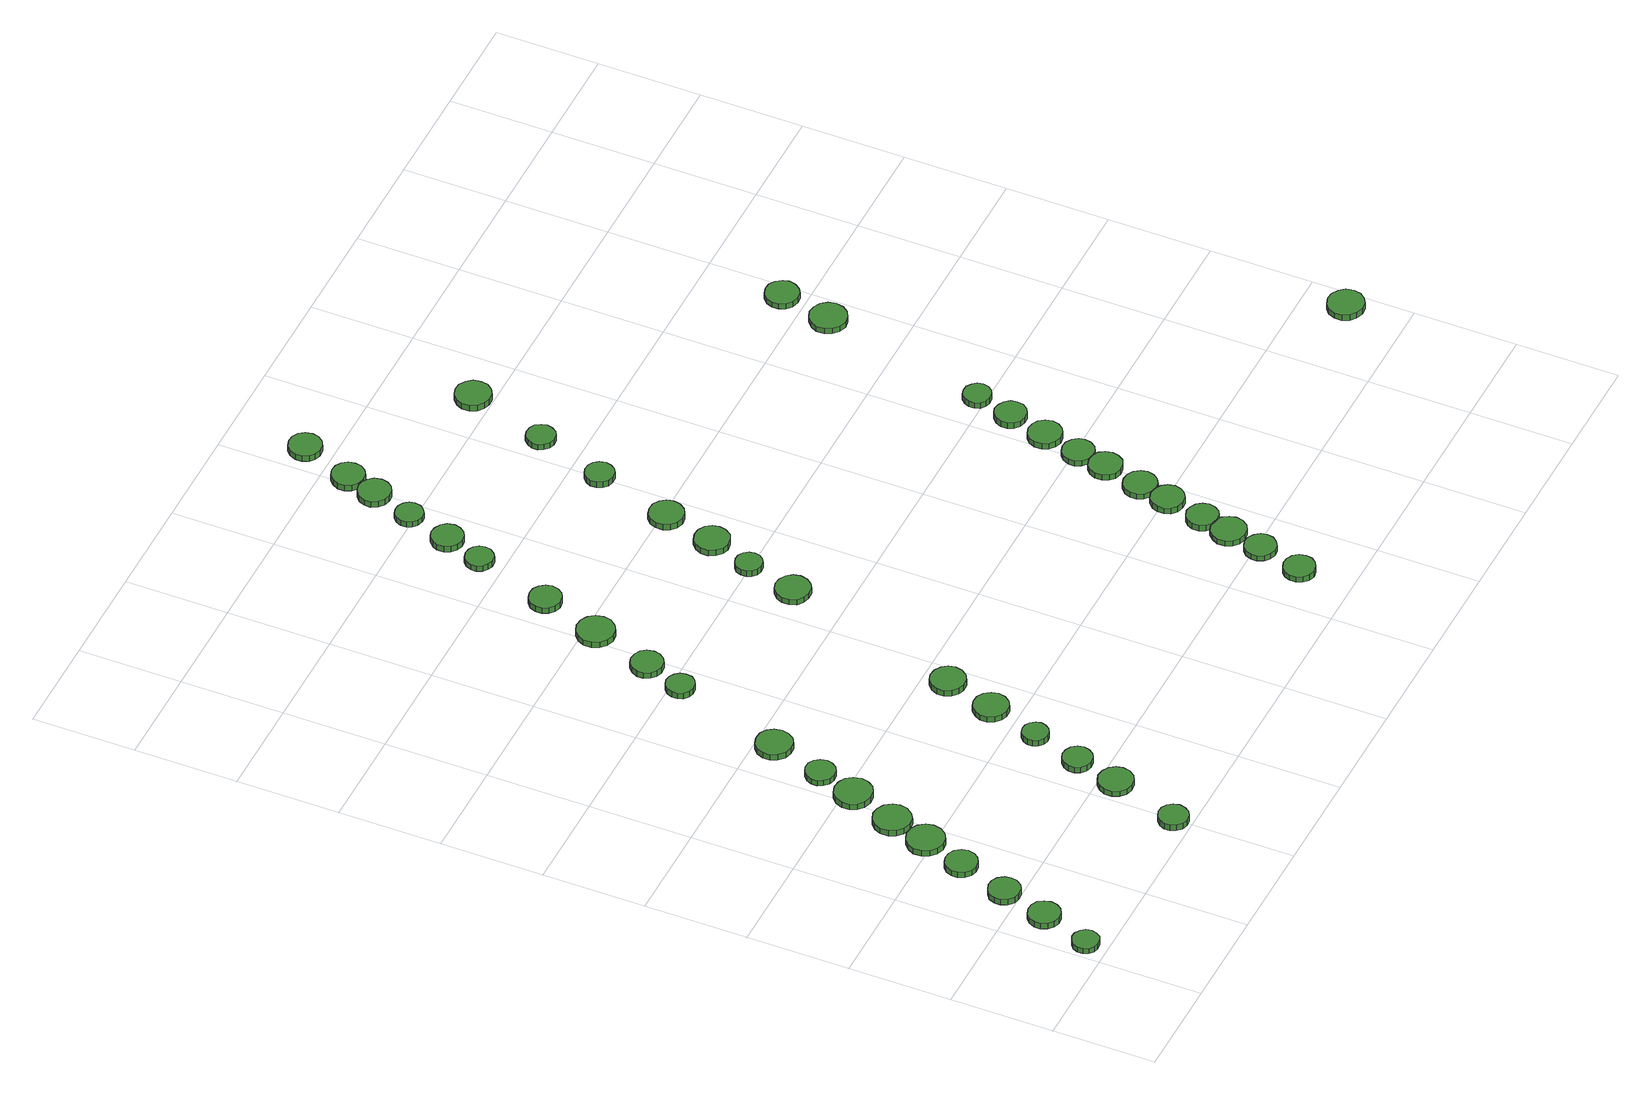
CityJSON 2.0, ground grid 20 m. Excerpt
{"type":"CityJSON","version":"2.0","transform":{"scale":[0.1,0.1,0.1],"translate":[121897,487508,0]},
"CityObjects":{
"tree1":{"type":"SolitaryVegetationObject","attributes":{"function":"something"},"geometry":[{"type":"MultiSurface","lod":"1","boundaries":[[[0,1,2,3,4,5,6,7,8,9,10,11,12,13,14]],[[15,16,17,18,19,20,21,22,23,24,25,26,27,28,29]],[[0,29,28,1]],[[1,28,27,2]],[[2,27,26,3]],[[3,26,25,4]],[[4,25,24,5]],[[5,24,23,6]],[[6,23,22,7]],[[7,22,21,8]],[[8,21,20,9]],[[9,20,19,10]],[[10,19,18,11]],[[11,18,17,12]],[[12,17,16,13]],[[13,16,15,14]],[[14,15,29,0]]]}]},
"tree2":{"type":"SolitaryVegetationObject","attributes":{"function":"something"},"geometry":[{"type":"MultiSurface","lod":"1","boundaries":[[[30,31,32,33,34,35,36,37,38,39,40,41,42,43,44]],[[45,46,47,48,49,50,51,52,53,54,55,56,57,58,59]],[[30,59,58,31]],[[31,58,57,32]],[[32,57,56,33]],[[33,56,55,34]],[[34,55,54,35]],[[35,54,53,36]],[[36,53,52,37]],[[37,52,51,38]],[[38,51,50,39]],[[39,50,49,40]],[[40,49,48,41]],[[41,48,47,42]],[[42,47,46,43]],[[43,46,45,44]],[[44,45,59,30]]]}]},
"tree3":{"type":"SolitaryVegetationObject","attributes":{"function":"something"},"geometry":[{"type":"MultiSurface","lod":"1","boundaries":[[[60,61,62,63,64,65,66,67,68,69,70,71,72,73,74]],[[75,76,77,78,79,80,81,82,83,84,85,86,87,88,89]],[[60,89,88,61]],[[61,88,87,62]],[[62,87,86,63]],[[63,86,85,64]],[[64,85,84,65]],[[65,84,83,66]],[[66,83,82,67]],[[67,82,81,68]],[[68,81,80,69]],[[69,80,79,70]],[[70,79,78,71]],[[71,78,77,72]],[[72,77,76,73]],[[73,76,75,74]],[[74,75,89,60]]]}]},
"tree4":{"type":"SolitaryVegetationObject","attributes":{"function":"something"},"geometry":[{"type":"MultiSurface","lod":"1","boundaries":[[[90,91,92,93,94,95,96,97,98,99,100,101,102,103,104]],[[105,106,107,108,109,110,111,112,113,114,115,116,117,118,119]],[[90,119,118,91]],[[91,118,117,92]],[[92,117,116,93]],[[93,116,115,94]],[[94,115,114,95]],[[95,114,113,96]],[[96,113,112,97]],[[97,112,111,98]],[[98,111,110,99]],[[99,110,109,100]],[[100,109,108,101]],[[101,108,107,102]],[[102,107,106,103]],[[103,106,105,104]],[[104,105,119,90]]]}]},
"tree5":{"type":"SolitaryVegetationObject","attributes":{"function":"something"},"geometry":[{"type":"MultiSurface","lod":"1","boundaries":[[[120,121,122,123,124,125,126,127,128,129,130,131,132,133,134]],[[135,136,137,138,139,140,141,142,143,144,145,146,147,148,149]],[[120,149,148,121]],[[121,148,147,122]],[[122,147,146,123]],[[123,146,145,124]],[[124,145,144,125]],[[125,144,143,126]],[[126,143,142,127]],[[127,142,141,128]],[[128,141,140,129]],[[129,140,139,130]],[[130,139,138,131]],[[131,138,137,132]],[[132,137,136,133]],[[133,136,135,134]],[[134,135,149,120]]]}]},
"tree6":{"type":"SolitaryVegetationObject","attributes":{"function":"something"},"geometry":[{"type":"MultiSurface","lod":"1","boundaries":[[[150,151,152,153,154,155,156,157,158,159,160,161,162,163,164]],[[165,166,167,168,169,170,171,172,173,174,175,176,177,178,179]],[[150,179,178,151]],[[151,178,177,152]],[[152,177,176,153]],[[153,176,175,154]],[[154,175,174,155]],[[155,174,173,156]],[[156,173,172,157]],[[157,172,171,158]],[[158,171,170,159]],[[159,170,169,160]],[[160,169,168,161]],[[161,168,167,162]],[[162,167,166,163]],[[163,166,165,164]],[[164,165,179,150]]]}]},
"tree7":{"type":"SolitaryVegetationObject","attributes":{"function":"something"},"geometry":[{"type":"MultiSurface","lod":"1","boundaries":[[[180,181,182,183,184,185,186,187,188,189,190,191,192,193,194]],[[195,196,197,198,199,200,201,202,203,204,205,206,207,208,209]],[[180,209,208,181]],[[181,208,207,182]],[[182,207,206,183]],[[183,206,205,184]],[[184,205,204,185]],[[185,204,203,186]],[[186,203,202,187]],[[187,202,201,188]],[[188,201,200,189]],[[189,200,199,190]],[[190,199,198,191]],[[191,198,197,192]],[[192,197,196,193]],[[193,196,195,194]],[[194,195,209,180]]]}]},
"tree8":{"type":"SolitaryVegetationObject","attributes":{"function":"something"},"geometry":[{"type":"MultiSurface","lod":"1","boundaries":[[[210,211,212,213,214,215,216,217,218,219,220,221,222,223,224]],[[225,226,227,228,229,230,231,232,233,234,235,236,237,238,239]],[[210,239,238,211]],[[211,238,237,212]],[[212,237,236,213]],[[213,236,235,214]],[[214,235,234,215]],[[215,234,233,216]],[[216,233,232,217]],[[217,232,231,218]],[[218,231,230,219]],[[219,230,229,220]],[[220,229,228,221]],[[221,228,227,222]],[[222,227,226,223]],[[223,226,225,224]],[[224,225,239,210]]]}]},
"tree9":{"type":"SolitaryVegetationObject","attributes":{"function":"something"},"geometry":[{"type":"MultiSurface","lod":"1","boundaries":[[[240,241,242,243,244,245,246,247,248,249,250,251,252,253,254]],[[255,256,257,258,259,260,261,262,263,264,265,266,267,268,269]],[[240,269,268,241]],[[241,268,267,242]],[[242,267,266,243]],[[243,266,265,244]],[[244,265,264,245]],[[245,264,263,246]],[[246,263,262,247]],[[247,262,261,248]],[[248,261,260,249]],[[249,260,259,250]],[[250,259,258,251]],[[251,258,257,252]],[[252,257,256,253]],[[253,256,255,254]],[[254,255,269,240]]]}]},
"tree10":{"type":"SolitaryVegetationObject","attributes":{"function":"something"},"geometry":[{"type":"MultiSurface","lod":"1","boundaries":[[[270,271,272,273,274,275,276,277,278,279,280,281,282,283,284]],[[285,286,287,288,289,290,291,292,293,294,295,296,297,298,299]],[[270,299,298,271]],[[271,298,297,272]],[[272,297,296,273]],[[273,296,295,274]],[[274,295,294,275]],[[275,294,293,276]],[[276,293,292,277]],[[277,292,291,278]],[[278,291,290,279]],[[279,290,289,280]],[[280,289,288,281]],[[281,288,287,282]],[[282,287,286,283]],[[283,286,285,284]],[[284,285,299,270]]]}]},
"tree11":{"type":"SolitaryVegetationObject","attributes":{"function":"something"},"geometry":[{"type":"MultiSurface","lod":"1","boundaries":[[[300,301,302,303,304,305,306,307,308,309,310,311,312,313,314]],[[315,316,317,318,319,320,321,322,323,324,325,326,327,328,329]],[[300,329,328,301]],[[301,328,327,302]],[[302,327,326,303]],[[303,326,325,304]],[[304,325,324,305]],[[305,324,323,306]],[[306,323,322,307]],[[307,322,321,308]],[[308,321,320,309]],[[309,320,319,310]],[[310,319,318,311]],[[311,318,317,312]],[[312,317,316,313]],[[313,316,315,314]],[[314,315,329,300]]]}]},
"tree12":{"type":"SolitaryVegetationObject","attributes":{"function":"something"},"geometry":[{"type":"MultiSurface","lod":"1","boundaries":[[[330,331,332,333,334,335,336,337,338,339,340,341,342,343,344]],[[345,346,347,348,349,350,351,352,353,354,355,356,357,358,359]],[[330,359,358,331]],[[331,358,357,332]],[[332,357,356,333]],[[333,356,355,334]],[[334,355,354,335]],[[335,354,353,336]],[[336,353,352,337]],[[337,352,351,338]],[[338,351,350,339]],[[339,350,349,340]],[[340,349,348,341]],[[341,348,347,342]],[[342,347,346,343]],[[343,346,345,344]],[[344,345,359,330]]]}]},
"tree13":{"type":"SolitaryVegetationObject","attributes":{"function":"something"},"geometry":[{"type":"MultiSurface","lod":"1","boundaries":[[[360,361,362,363,364,365,366,367,368,369,370,371,372,373,374]],[[375,376,377,378,379,380,381,382,383,384,385,386,387,388,389]],[[360,389,388,361]],[[361,388,387,362]],[[362,387,386,363]],[[363,386,385,364]],[[364,385,384,365]],[[365,384,383,366]],[[366,383,382,367]],[[367,382,381,368]],[[368,381,380,369]],[[369,380,379,370]],[[370,379,378,371]],[[371,378,377,372]],[[372,377,376,373]],[[373,376,375,374]],[[374,375,389,360]]]}]},
"tree14":{"type":"SolitaryVegetationObject","attributes":{"function":"something"},"geometry":[{"type":"MultiSurface","lod":"1","boundaries":[[[390,391,392,393,394,395,396,397,398,399,400,401,402,403,404]],[[405,406,407,408,409,410,411,412,413,414,415,416,417,418,419]],[[390,419,418,391]],[[391,418,417,392]],[[392,417,416,393]],[[393,416,415,394]],[[394,415,414,395]],[[395,414,413,396]],[[396,413,412,397]],[[397,412,411,398]],[[398,411,410,399]],[[399,410,409,400]],[[400,409,408,401]],[[401,408,407,402]],[[402,407,406,403]],[[403,406,405,404]],[[404,405,419,390]]]}]},
"tree15":{"type":"SolitaryVegetationObject","attributes":{"function":"something"},"geometry":[{"type":"MultiSurface","lod":"1","boundaries":[[[420,421,422,423,424,425,426,427,428,429,430,431,432,433,434]],[[435,436,437,438,439,440,441,442,443,444,445,446,447,448,449]],[[420,449,448,421]],[[421,448,447,422]],[[422,447,446,423]],[[423,446,445,424]],[[424,445,444,425]],[[425,444,443,426]],[[426,443,442,427]],[[427,442,441,428]],[[428,441,440,429]],[[429,440,439,430]],[[430,439,438,431]],[[431,438,437,432]],[[432,437,436,433]],[[433,436,435,434]],[[434,435,449,420]]]}]},
"tree16":{"type":"SolitaryVegetationObject","attributes":{"function":"something"},"geometry":[{"type":"MultiSurface","lod":"1","boundaries":[[[450,451,452,453,454,455,456,457,458,459,460,461,462,463,464]],[[465,466,467,468,469,470,471,472,473,474,475,476,477,478,479]],[[450,479,478,451]],[[451,478,477,452]],[[452,477,476,453]],[[453,476,475,454]],[[454,475,474,455]],[[455,474,473,456]],[[456,473,472,457]],[[457,472,471,458]],[[458,471,470,459]],[[459,470,469,460]],[[460,469,468,461]],[[461,468,467,462]],[[462,467,466,463]],[[463,466,465,464]],[[464,465,479,450]]]}]},
"tree17":{"type":"SolitaryVegetationObject","attributes":{"function":"something"},"geometry":[{"type":"MultiSurface","lod":"1","boundaries":[[[480,481,482,483,484,485,486,487,488,489,490,491,492,493,494]],[[495,496,497,498,499,500,501,502,503,504,505,506,507,508,509]],[[480,509,508,481]],[[481,508,507,482]],[[482,507,506,483]],[[483,506,505,484]],[[484,505,504,485]],[[485,504,503,486]],[[486,503,502,487]],[[487,502,501,488]],[[488,501,500,489]],[[489,500,499,490]],[[490,499,498,491]],[[491,498,497,492]],[[492,497,496,493]],[[493,496,495,494]],[[494,495,509,480]]]}]},
"tree18":{"type":"SolitaryVegetationObject","attributes":{"function":"something"},"geometry":[{"type":"MultiSurface","lod":"1","boundaries":[[[510,511,512,513,514,515,516,517,518,519,520,521,522,523,524]],[[525,526,527,528,529,530,531,532,533,534,535,536,537,538,539]],[[510,539,538,511]],[[511,538,537,512]],[[512,537,536,513]],[[513,536,535,514]],[[514,535,534,515]],[[515,534,533,516]],[[516,533,532,517]],[[517,532,531,518]],[[518,531,530,519]],[[519,530,529,520]],[[520,529,528,521]],[[521,528,527,522]],[[522,527,526,523]],[[523,526,525,524]],[[524,525,539,510]]]}]},
"tree19":{"type":"SolitaryVegetationObject","attributes":{"function":"something"},"geometry":[{"type":"MultiSurface","lod":"1","boundaries":[[[540,541,542,543,544,545,546,547,548,549,550,551,552,553,554]],[[555,556,557,558,559,560,561,562,563,564,565,566,567,568,569]],[[540,569,568,541]],[[541,568,567,542]],[[542,567,566,543]],[[543,566,565,544]],[[544,565,564,545]],[[545,564,563,546]],[[546,563,562,547]],[[547,562,561,548]],[[548,561,560,549]],[[549,560,559,550]],[[550,559,558,551]],[[551,558,557,552]],[[552,557,556,553]],[[553,556,555,554]],[[554,555,569,540]]]}]},
"tree20":{"type":"SolitaryVegetationObject","attributes":{"function":"something"},"geometry":[{"type":"MultiSurface","lod":"1","boundaries":[[[570,571,572,573,574,575,576,577,578,579,580,581,582,583,584]],[[585,586,587,588,589,590,591,592,593,594,595,596,597,598,599]],[[570,599,598,571]],[[571,598,597,572]],[[572,597,596,573]],[[573,596,595,574]],[[574,595,594,575]],[[575,594,593,576]],[[576,593,592,577]],[[577,592,591,578]],[[578,591,590,579]],[[579,590,589,580]],[[580,589,588,581]],[[581,588,587,582]],[[582,587,586,583]],[[583,586,585,584]],[[584,585,599,570]]]}]},
"tree21":{"type":"SolitaryVegetationObject","attributes":{"function":"something"},"geometry":[{"type":"MultiSurface","lod":"1","boundaries":[[[600,601,602,603,604,605,606,607,608,609,610,611,612,613,614]],[[615,616,617,618,619,620,621,622,623,624,625,626,627,628,629]],[[600,629,628,601]],[[601,628,627,602]],[[602,627,626,603]],[[603,626,625,604]],[[604,625,624,605]],[[605,624,623,606]],[[606,623,622,607]],[[607,622,621,608]],[[608,621,620,609]],[[609,620,619,610]],[[610,619,618,611]],[[611,618,617,612]],[[612,617,616,613]],[[613,616,615,614]],[[614,615,629,600]]]}]},
"tree22":{"type":"SolitaryVegetationObject","attributes":{"function":"something"},"geometry":[{"type":"MultiSurface","lod":"1","boundaries":[[[630,631,632,633,634,635,636,637,638,639,640,641,642,643,644]],[[645,646,647,648,649,650,651,652,653,654,655,656,657,658,659]],[[630,659,658,631]],[[631,658,657,632]],[[632,657,656,633]],[[633,656,655,634]],[[634,655,654,635]],[[635,654,653,636]],[[636,653,652,637]],[[637,652,651,638]],[[638,651,650,639]],[[639,650,649,640]],[[640,649,648,641]],[[641,648,647,642]],[[642,647,646,643]],[[643,646,645,644]],[[644,645,659,630]]]}]},
"tree23":{"type":"SolitaryVegetationObject","attributes":{"function":"something"},"geometry":[{"type":"MultiSurface","lod":"1","boundaries":[[[660,661,662,663,664,665,666,667,668,669,670,671,672,673,674]],[[675,676,677,678,679,680,681,682,683,684,685,686,687,688,689]],[[660,689,688,661]],[[661,688,687,662]],[[662,687,686,663]],[[663,686,685,664]],[[664,685,684,665]],[[665,684,683,666]],[[666,683,682,667]],[[667,682,681,668]],[[668,681,680,669]],[[669,680,679,670]],[[670,679,678,671]],[[671,678,677,672]],[[672,677,676,673]],[[673,676,675,674]],[[674,675,689,660]]]}]},
"tree24":{"type":"SolitaryVegetationObject","attributes":{"function":"something"},"geometry":[{"type":"MultiSurface","lod":"1","boundaries":[[[690,691,692,693,694,695,696,697,698,699,700,701,702,703,704]],[[705,706,707,708,709,710,711,712,713,714,715,716,717,718,719]],[[690,719,718,691]],[[691,718,717,692]],[[692,717,716,693]],[[693,716,715,694]],[[694,715,714,695]],[[695,714,713,696]],[[696,713,712,697]],[[697,712,711,698]],[[698,711,710,699]],[[699,710,709,700]],[[700,709,708,701]],[[701,708,707,702]],[[702,707,706,703]],[[703,706,705,704]],[[704,705,719,690]]]}]},
"tree25":{"type":"SolitaryVegetationObject","attributes":{"function":"something"},"geometry":[{"type":"MultiSurface","lod":"1","boundaries":[[[720,721,722,723,724,725,726,727,728,729,730,731,732,733,734]],[[735,736,737,738,739,740,741,742,743,744,745,746,747,748,749]],[[720,749,748,721]],[[721,748,747,722]],[[722,747,746,723]],[[723,746,745,724]],[[724,745,744,725]],[[725,744,743,726]],[[726,743,742,727]],[[727,742,741,728]],[[728,741,740,729]],[[729,740,739,730]],[[730,739,738,731]],[[731,738,737,732]],[[732,737,736,733]],[[733,736,735,734]],[[734,735,749,720]]]}]},
"tree26":{"type":"SolitaryVegetationObject","attributes":{"function":"something"},"geometry":[{"type":"MultiSurface","lod":"1","boundaries":[[[750,751,752,753,754,755,756,757,758,759,760,761,762,763,764]],[[765,766,767,768,769,770,771,772,773,774,775,776,777,778,779]],[[750,779,778,751]],[[751,778,777,752]],[[752,777,776,753]],[[753,776,775,754]],[[754,775,774,755]],[[755,774,773,756]],[[756,773,772,757]],[[757,772,771,758]],[[758,771,770,759]],[[759,770,769,760]],[[760,769,768,761]],[[761,768,767,762]],[[762,767,766,763]],[[763,766,765,764]],[[764,765,779,750]]]}]},
"tree27":{"type":"SolitaryVegetationObject","attributes":{"function":"something"},"geometry":[{"type":"MultiSurface","lod":"1","boundaries":[[[780,781,782,783,784,785,786,787,788,789,790,791,792,793,794]],[[795,796,797,798,799,800,801,802,803,804,805,806,807,808,809]],[[780,809,808,781]],[[781,808,807,782]],[[782,807,806,783]],[[783,806,805,784]],[[784,805,804,785]],[[785,804,803,786]],[[786,803,802,787]],[[787,802,801,788]],[[788,801,800,789]],[[789,800,799,790]],[[790,799,798,791]],[[791,798,797,792]],[[792,797,796,793]],[[793,796,795,794]],[[794,795,809,780]]]}]},
"tree28":{"type":"SolitaryVegetationObject","attributes":{"function":"something"},"geometry":[{"type":"MultiSurface","lod":"1","boundaries":[[[810,811,812,813,814,815,816,817,818,819,820,821,822,823,824]],[[825,826,827,828,829,830,831,832,833,834,835,836,837,838,839]],[[810,839,838,811]],[[811,838,837,812]],[[812,837,836,813]],[[813,836,835,814]],[[814,835,834,815]],[[815,834,833,816]],[[816,833,832,817]],[[817,832,831,818]],[[818,831,830,819]],[[819,830,829,820]],[[820,829,828,821]],[[821,828,827,822]],[[822,827,826,823]],[[823,826,825,824]],[[824,825,839,810]]]}]},
"tree29":{"type":"SolitaryVegetationObject","attributes":{"function":"something"},"geometry":[{"type":"MultiSurface","lod":"1","boundaries":[[[840,841,842,843,844,845,846,847,848,849,850,851,852,853,854]],[[855,856,857,858,859,860,861,862,863,864,865,866,867,868,869]],[[840,869,868,841]],[[841,868,867,842]],[[842,867,866,843]],[[843,866,865,844]],[[844,865,864,845]],[[845,864,863,846]],[[846,863,862,847]],[[847,862,861,848]],[[848,861,860,849]],[[849,860,859,850]],[[850,859,858,851]],[[851,858,857,852]],[[852,857,856,853]],[[853,856,855,854]],[[854,855,869,840]]]}]},
"tree30":{"type":"SolitaryVegetationObject","attributes":{"function":"something"},"geometry":[{"type":"MultiSurface","lod":"1","boundaries":[[[870,871,872,873,874,875,876,877,878,879,880,881,882,883,884]],[[885,886,887,888,889,890,891,892,893,894,895,896,897,898,899]],[[870,899,898,871]],[[871,898,897,872]],[[872,897,896,873]],[[873,896,895,874]],[[874,895,894,875]],[[875,894,893,876]],[[876,893,892,877]],[[877,892,891,878]],[[878,891,890,879]],[[879,890,889,880]],[[880,889,888,881]],[[881,888,887,882]],[[882,887,886,883]],[[883,886,885,884]],[[884,885,899,870]]]}]},
"tree31":{"type":"SolitaryVegetationObject","attributes":{"function":"something"},"geometry":[{"type":"MultiSurface","lod":"1","boundaries":[[[900,901,902,903,904,905,906,907,908,909,910,911,912,913,914]],[[915,916,917,918,919,920,921,922,923,924,925,926,927,928,929]],[[900,929,928,901]],[[901,928,927,902]],[[902,927,926,903]],[[903,926,925,904]],[[904,925,924,905]],[[905,924,923,906]],[[906,923,922,907]],[[907,922,921,908]],[[908,921,920,909]],[[909,920,919,910]],[[910,919,918,911]],[[911,918,917,912]],[[912,917,916,913]],[[913,916,915,914]],[[914,915,929,900]]]}]},
"tree32":{"type":"SolitaryVegetationObject","attributes":{"function":"something"},"geometry":[{"type":"MultiSurface","lod":"1","boundaries":[[[930,931,932,933,934,935,936,937,938,939,940,941,942,943,944]],[[945,946,947,948,949,950,951,952,953,954,955,956,957,958,959]],[[930,959,958,931]],[[931,958,957,932]],[[932,957,956,933]],[[933,956,955,934]],[[934,955,954,935]],[[935,954,953,936]],[[936,953,952,937]],[[937,952,951,938]],[[938,951,950,939]],[[939,950,949,940]],[[940,949,948,941]],[[941,948,947,942]],[[942,947,946,943]],[[943,946,945,944]],[[944,945,959,930]]]}]},
"tree33":{"type":"SolitaryVegetationObject","attributes":{"function":"something"},"geometry":[{"type":"MultiSurface","lod":"1","boundaries":[[[960,961,962,963,964,965,966,967,968,969,970,971,972,973,974]],[[975,976,977,978,979,980,981,982,983,984,985,986,987,988,989]],[[960,989,988,961]],[[961,988,987,962]],[[962,987,986,963]],[[963,986,985,964]],[[964,985,984,965]],[[965,984,983,966]],[[966,983,982,967]],[[967,982,981,968]],[[968,981,980,969]],[[969,980,979,970]],[[970,979,978,971]],[[971,978,977,972]],[[972,977,976,973]],[[973,976,975,974]],[[974,975,989,960]]]}]},
"tree34":{"type":"SolitaryVegetationObject","attributes":{"function":"something"},"geometry":[{"type":"MultiSurface","lod":"1","boundaries":[[[990,991,992,993,994,995,996,997,998,999,1000,1001,1002,1003,1004]],[[1005,1006,1007,1008,1009,1010,1011,1012,1013,1014,1015,1016,1017,1018,1019]],[[990,1019,1018,991]],[[991,1018,1017,992]],[[992,1017,1016,993]],[[993,1016,1015,994]],[[994,1015,1014,995]],[[995,1014,1013,996]],[[996,1013,1012,997]],[[997,1012,1011,998]],[[998,1011,1010,999]],[[999,1010,1009,1000]],[[1000,1009,1008,1001]],[[1001,1008,1007,1002]],[[1002,1007,1006,1003]],[[1003,1006,1005,1004]],[[1004,1005,1019,990]]]}]},
"tree35":{"type":"SolitaryVegetationObject","attributes":{"function":"something"},"geometry":[{"type":"MultiSurface","lod":"1","boundaries":[[[1020,1021,1022,1023,1024,1025,1026,1027,1028,1029,1030,1031,1032,1033,1034]],[[1035,1036,1037,1038,1039,1040,1041,1042,1043,1044,1045,1046,1047,1048,1049]],[[1020,1049,1048,1021]],[[1021,1048,1047,1022]],[[1022,1047,1046,1023]],[[1023,1046,1045,1024]],[[1024,1045,1044,1025]],[[1025,1044,1043,1026]],[[1026,1043,1042,1027]],[[1027,1042,1041,1028]],[[1028,1041,1040,1029]],[[1029,1040,1039,1030]],[[1030,1039,1038,1031]],[[1031,1038,1037,1032]],[[1032,1037,1036,1033]],[[1033,1036,1035,1034]],[[1034,1035,1049,1020]]]}]},
"tree36":{"type":"SolitaryVegetationObject","attributes":{"function":"something"},"geometry":[{"type":"MultiSurface","lod":"1","boundaries":[[[1050,1051,1052,1053,1054,1055,1056,1057,1058,1059,1060,1061,1062,1063,1064]],[[1065,1066,1067,1068,1069,1070,1071,1072,1073,1074,1075,1076,1077,1078,1079]],[[1050,1079,1078,1051]],[[1051,1078,1077,1052]],[[1052,1077,1076,1053]],[[1053,1076,1075,1054]],[[1054,1075,1074,1055]],[[1055,1074,1073,1056]],[[1056,1073,1072,1057]],[[1057,1072,1071,1058]],[[1058,1071,1070,1059]],[[1059,1070,1069,1060]],[[1060,1069,1068,1061]],[[1061,1068,1067,1062]],[[1062,1067,1066,1063]],[[1063,1066,1065,1064]],[[1064,1065,1079,1050]]]}]},
"tree37":{"type":"SolitaryVegetationObject","attributes":{"function":"something"},"geometry":[{"type":"MultiSurface","lod":"1","boundaries":[[[1080,1081,1082,1083,1084,1085,1086,1087,1088,1089,1090,1091,1092,1093,1094]],[[1095,1096,1097,1098,1099,1100,1101,1102,1103,1104,1105,1106,1107,1108,1109]],[[1080,1109,1108,1081]],[[1081,1108,1107,1082]],[[1082,1107,1106,1083]],[[1083,1106,1105,1084]],[[1084,1105,1104,1085]],[[1085,1104,1103,1086]],[[1086,1103,1102,1087]],[[1087,1102,1101,1088]],[[1088,1101,1100,1089]],[[1089,1100,1099,1090]],[[1090,1099,1098,1091]],[[1091,1098,1097,1092]],[[1092,1097,1096,1093]],[[1093,1096,1095,1094]],[[1094,1095,1109,1080]]]}]},
"tree38":{"type":"SolitaryVegetationObject","attributes":{"function":"something"},"geometry":[{"type":"MultiSurface","lod":"1","boundaries":[[[1110,1111,1112,1113,1114,1115,1116,1117,1118,1119,1120,1121,1122,1123,1124]],[[1125,1126,1127,1128,1129,1130,1131,1132,1133,1134,1135,1136,1137,1138,1139]],[[1110,1139,1138,1111]],[[1111,1138,1137,1112]],[[1112,1137,1136,1113]],[[1113,1136,1135,1114]],[[1114,1135,1134,1115]],[[1115,1134,1133,1116]],[[1116,1133,1132,1117]],[[1117,1132,1131,1118]],[[1118,1131,1130,1119]],[[1119,1130,1129,1120]],[[1120,1129,1128,1121]],[[1121,1128,1127,1122]],[[1122,1127,1126,1123]],[[1123,1126,1125,1124]],[[1124,1125,1139,1110]]]}]},
"tree39":{"type":"SolitaryVegetationObject","attributes":{"function":"something"},"geometry":[{"type":"MultiSurface","lod":"1","boundaries":[[[1140,1141,1142,1143,1144,1145,1146,1147,1148,1149,1150,1151,1152,1153,1154]],[[1155,1156,1157,1158,1159,1160,1161,1162,1163,1164,1165,1166,1167,1168,1169]],[[1140,1169,1168,1141]],[[1141,1168,1167,1142]],[[1142,1167,1166,1143]],[[1143,1166,1165,1144]],[[1144,1165,1164,1145]],[[1145,1164,1163,1146]],[[1146,1163,1162,1147]],[[1147,1162,1161,1148]],[[1148,1161,1160,1149]],[[1149,1160,1159,1150]],[[1150,1159,1158,1151]],[[1151,1158,1157,1152]],[[1152,1157,1156,1153]],[[1153,1156,1155,1154]],[[1154,1155,1169,1140]]]}]},
"tree40":{"type":"SolitaryVegetationObject","attributes":{"function":"something"},"geometry":[{"type":"MultiSurface","lod":"1","boundaries":[[[1170,1171,1172,1173,1174,1175,1176,1177,1178,1179,1180,1181,1182,1183,1184]],[[1185,1186,1187,1188,1189,1190,1191,1192,1193,1194,1195,1196,1197,1198,1199]],[[1170,1199,1198,1171]],[[1171,1198,1197,1172]],[[1172,1197,1196,1173]],[[1173,1196,1195,1174]],[[1174,1195,1194,1175]],[[1175,1194,1193,1176]],[[1176,1193,1192,1177]],[[1177,1192,1191,1178]],[[1178,1191,1190,1179]],[[1179,1190,1189,1180]],[[1180,1189,1188,1181]],[[1181,1188,1187,1182]],[[1182,1187,1186,1183]],[[1183,1186,1185,1184]],[[1184,1185,1199,1170]]]}]},
"tree41":{"type":"SolitaryVegetationObject","attributes":{"function":"something"},"geometry":[{"type":"MultiSurface","lod":"1","boundaries":[[[1200,1201,1202,1203,1204,1205,1206,1207,1208,1209,1210,1211,1212,1213,1214]],[[1215,1216,1217,1218,1219,1220,1221,1222,1223,1224,1225,1226,1227,1228,1229]],[[1200,1229,1228,1201]],[[1201,1228,1227,1202]],[[1202,1227,1226,1203]],[[1203,1226,1225,1204]],[[1204,1225,1224,1205]],[[1205,1224,1223,1206]],[[1206,1223,1222,1207]],[[1207,1222,1221,1208]],[[1208,1221,1220,1209]],[[1209,1220,1219,1210]],[[1210,1219,1218,1211]],[[1211,1218,1217,1212]],[[1212,1217,1216,1213]],[[1213,1216,1215,1214]],[[1214,1215,1229,1200]]]}]},
"tree42":{"type":"SolitaryVegetationObject","attributes":{"function":"something"},"geometry":[{"type":"MultiSurface","lod":"1","boundaries":[[[1230,1231,1232,1233,1234,1235,1236,1237,1238,1239,1240,1241,1242,1243,1244]],[[1245,1246,1247,1248,1249,1250,1251,1252,1253,1254,1255,1256,1257,1258,1259]],[[1230,1259,1258,1231]],[[1231,1258,1257,1232]],[[1232,1257,1256,1233]],[[1233,1256,1255,1234]],[[1234,1255,1254,1235]],[[1235,1254,1253,1236]],[[1236,1253,1252,1237]],[[1237,1252,1251,1238]],[[1238,1251,1250,1239]],[[1239,1250,1249,1240]],[[1240,1249,1248,1241]],[[1241,1248,1247,1242]],[[1242,1247,1246,1243]],[[1243,1246,1245,1244]],[[1244,1245,1259,1230]]]}]},
"tree43":{"type":"SolitaryVegetationObject","attributes":{"function":"something"},"geometry":[{"type":"MultiSurface","lod":"1","boundaries":[[[1260,1261,1262,1263,1264,1265,1266,1267,1268,1269,1270,1271,1272,1273,1274]],[[1275,1276,1277,1278,1279,1280,1281,1282,1283,1284,1285,1286,1287,1288,1289]],[[1260,1289,1288,1261]],[[1261,1288,1287,1262]],[[1262,1287,1286,1263]],[[1263,1286,1285,1264]],[[1264,1285,1284,1265]],[[1265,1284,1283,1266]],[[1266,1283,1282,1267]],[[1267,1282,1281,1268]],[[1268,1281,1280,1269]],[[1269,1280,1279,1270]],[[1270,1279,1278,1271]],[[1271,1278,1277,1272]],[[1272,1277,1276,1273]],[[1273,1276,1275,1274]],[[1274,1275,1289,1260]]]}]},
"tree44":{"type":"SolitaryVegetationObject","attributes":{"function":"something"},"geometry":[{"type":"MultiSurface","lod":"1","boundaries":[[[1290,1291,1292,1293,1294,1295,1296,1297,1298,1299,1300,1301,1302,1303,1304]],[[1305,1306,1307,1308,1309,1310,1311,1312,1313,1314,1315,1316,1317,1318,1319]],[[1290,1319,1318,1291]],[[1291,1318,1317,1292]],[[1292,1317,1316,1293]],[[1293,1316,1315,1294]],[[1294,1315,1314,1295]],[[1295,1314,1313,1296]],[[1296,1313,1312,1297]],[[1297,1312,1311,1298]],[[1298,1311,1310,1299]],[[1299,1310,1309,1300]],[[1300,1309,1308,1301]],[[1301,1308,1307,1302]],[[1302,1307,1306,1303]],[[1303,1306,1305,1304]],[[1304,1305,1319,1290]]]}]},
"tree45":{"type":"SolitaryVegetationObject","attributes":{"function":"something"},"geometry":[{"type":"MultiSurface","lod":"1","boundaries":[[[1320,1321,1322,1323,1324,1325,1326,1327,1328,1329,1330,1331,1332,1333,1334]],[[1335,1336,1337,1338,1339,1340,1341,1342,1343,1344,1345,1346,1347,1348,1349]],[[1320,1349,1348,1321]],[[1321,1348,1347,1322]],[[1322,1347,1346,1323]],[[1323,1346,1345,1324]],[[1324,1345,1344,1325]],[[1325,1344,1343,1326]],[[1326,1343,1342,1327]],[[1327,1342,1341,1328]],[[1328,1341,1340,1329]],[[1329,1340,1339,1330]],[[1330,1339,1338,1331]],[[1331,1338,1337,1332]],[[1332,1337,1336,1333]],[[1333,1336,1335,1334]],[[1334,1335,1349,1320]]]}]},
"tree46":{"type":"SolitaryVegetationObject","attributes":{"function":"something"},"geometry":[{"type":"MultiSurface","lod":"1","boundaries":[[[1350,1351,1352,1353,1354,1355,1356,1357,1358,1359,1360,1361,1362,1363,1364]],[[1365,1366,1367,1368,1369,1370,1371,1372,1373,1374,1375,1376,1377,1378,1379]],[[1350,1379,1378,1351]],[[1351,1378,1377,1352]],[[1352,1377,1376,1353]],[[1353,1376,1375,1354]],[[1354,1375,1374,1355]],[[1355,1374,1373,1356]],[[1356,1373,1372,1357]],[[1357,1372,1371,1358]],[[1358,1371,1370,1359]],[[1359,1370,1369,1360]],[[1360,1369,1368,1361]],[[1361,1368,1367,1362]],[[1362,1367,1366,1363]],[[1363,1366,1365,1364]],[[1364,1365,1379,1350]]]}]}
},
"vertices":[
[59,41,15],[56,52,15],[50,60,15],[41,66,15],[30,67,15],[20,63,15],[12,56,15],[8,47,15],[8,36,15],[12,26,15],[20,19,15],[30,16,15],[41,17,15],[50,22,15],[56,31,15],[56,31,3],[50,22,3],[41,17,3],[30,16,3],[20,19,3],[12,26,3],[8,36,3],[8,47,3],[12,56,3],[20,63,3],[30,67,3],[41,66,3],[50,60,3],[56,52,3],[59,41,3],
[97,138,16],[94,150,16],[87,161,16],[76,167,16],[63,168,16],[51,164,16],[42,156,16],[36,144,16],[36,132,16],[42,120,16],[51,111,16],[63,107,16],[76,109,16],[87,115,16],[94,125,16],[94,125,3],[87,115,3],[76,109,3],[63,107,3],[51,111,3],[42,120,3],[36,132,3],[36,144,3],[42,156,3],[51,164,3],[63,168,3],[76,167,3],[87,161,3],[94,150,3],[97,138,3],
[125,229,16],[123,241,16],[115,252,16],[104,258,16],[92,259,16],[80,255,16],[70,247,16],[65,235,16],[65,223,16],[70,211,16],[80,202,16],[92,199,16],[104,200,16],[115,206,16],[123,217,16],[123,217,3],[115,206,3],[104,200,3],[92,199,3],[80,202,3],[70,211,3],[65,223,3],[65,235,3],[70,247,3],[80,255,3],[92,259,3],[104,258,3],[115,252,3],[123,241,3],[125,229,3],
[160,329,16],[157,341,16],[149,352,16],[138,358,16],[126,359,16],[114,355,16],[104,347,16],[99,335,16],[99,323,16],[104,311,16],[114,302,16],[126,298,16],[138,300,16],[149,306,16],[157,316,16],[157,316,3],[149,306,3],[138,300,3],[126,298,3],[114,302,3],[104,311,3],[99,323,3],[99,335,3],[104,347,3],[114,355,3],[126,359,3],[138,358,3],[149,352,3],[157,341,3],[160,329,3],
[194,412,17],[191,427,17],[182,439,17],[169,446,17],[154,448,17],[140,443,17],[129,433,17],[123,420,17],[123,405,17],[129,391,17],[140,381,17],[154,376,17],[169,378,17],[182,385,17],[191,397,17],[191,397,4],[182,385,4],[169,378,4],[154,376,4],[140,381,4],[129,391,4],[123,405,4],[123,420,4],[129,433,4],[140,443,4],[154,448,4],[169,446,4],[182,439,4],[191,427,4],[194,412,4],
[219,489,16],[216,503,16],[207,516,16],[194,523,16],[179,525,16],[165,520,16],[154,510,16],[148,496,16],[148,481,16],[154,468,16],[165,458,16],[179,453,16],[194,454,16],[207,462,16],[216,474,16],[216,474,3],[207,462,3],[194,454,3],[179,453,3],[165,458,3],[154,468,3],[148,481,3],[148,496,3],[154,510,3],[165,520,3],[179,525,3],[194,523,3],[207,516,3],[216,503,3],[219,489,3],
[255,581,16],[251,596,16],[243,608,16],[230,615,16],[215,617,16],[200,612,16],[189,602,16],[183,588,16],[183,573,16],[189,560,16],[200,550,16],[215,545,16],[230,547,16],[243,554,16],[251,566,16],[251,566,3],[243,554,3],[230,547,3],[215,545,3],[200,550,3],[189,560,3],[183,573,3],[183,588,3],[189,602,3],[200,612,3],[215,617,3],[230,615,3],[243,608,3],[251,596,3],[255,581,3],
[427,36,15],[424,47,15],[417,57,15],[407,63,15],[395,64,15],[384,60,15],[375,52,15],[370,41,15],[370,30,15],[375,19,15],[384,11,15],[395,7,15],[407,8,15],[417,14,15],[424,24,15],[424,24,2],[417,14,2],[407,8,2],[395,7,2],[384,11,2],[375,19,2],[370,30,2],[370,41,2],[375,52,2],[384,60,2],[395,64,2],[407,63,2],[417,57,2],[424,47,2],[427,36,2],
[273,657,16],[270,669,16],[263,679,16],[253,685,16],[241,686,16],[230,682,16],[221,674,16],[216,663,16],[216,651,16],[221,641,16],[230,633,16],[241,629,16],[253,630,16],[263,636,16],[270,646,16],[270,646,4],[263,636,4],[253,630,4],[241,629,4],[230,633,4],[221,641,4],[216,651,4],[216,663,4],[221,674,4],[230,682,4],[241,686,4],[253,685,4],[263,679,4],[270,669,4],[273,657,4],
[474,168,16],[471,181,16],[463,192,16],[451,199,16],[437,201,16],[424,196,16],[414,187,16],[408,175,16],[408,161,16],[414,148,16],[424,139,16],[437,135,16],[451,136,16],[463,143,16],[471,154,16],[471,154,4],[463,143,4],[451,136,4],[437,135,4],[424,139,4],[414,148,4],[408,161,4],[408,175,4],[414,187,4],[424,196,4],[437,201,4],[451,199,4],[463,192,4],[471,181,4],[474,168,4],
[311,763,17],[308,777,17],[300,789,17],[288,796,17],[273,797,17],[260,793,17],[249,783,17],[243,770,17],[243,756,17],[249,743,17],[260,733,17],[273,729,17],[288,730,17],[300,737,17],[308,749,17],[308,749,4],[300,737,4],[288,730,4],[273,729,4],[260,733,4],[249,743,4],[243,756,4],[243,770,4],[249,783,4],[260,793,4],[273,797,4],[288,796,4],[300,789,4],[308,777,4],[311,763,4],
[495,254,16],[492,266,16],[485,276,16],[475,281,16],[463,283,16],[452,279,16],[443,271,16],[438,260,16],[438,248,16],[443,237,16],[452,230,16],[463,226,16],[475,227,16],[485,233,16],[492,243,16],[492,243,3],[485,233,3],[475,227,3],[463,226,3],[452,230,3],[443,237,3],[438,248,3],[438,260,3],[443,271,3],[452,279,3],[463,283,3],[475,281,3],[485,276,3],[492,266,3],[495,254,3],
[523,351,15],[520,361,15],[514,370,15],[505,375,15],[495,376,15],[485,373,15],[477,366,15],[473,356,15],[473,346,15],[477,336,15],[485,329,15],[495,326,15],[505,327,15],[514,332,15],[520,341,15],[520,341,2],[514,332,2],[505,327,2],[495,326,2],[485,329,2],[477,336,2],[473,346,2],[473,356,2],[477,366,2],[485,373,2],[495,376,2],[505,375,2],[514,370,2],[520,361,2],[523,351,2],
[378,981,15],[376,992,15],[369,1001,15],[360,1006,15],[348,1008,15],[338,1004,15],[329,996,15],[325,986,15],[325,975,15],[329,965,15],[338,957,15],[348,954,15],[360,955,15],[369,960,15],[376,969,15],[376,969,2],[369,960,2],[360,955,2],[348,954,2],[338,957,2],[329,965,2],[325,975,2],[325,986,2],[329,996,2],[338,1004,2],[348,1008,2],[360,1006,2],[369,1001,2],[376,992,2],[378,981,2],
[561,452,16],[558,465,16],[550,477,16],[538,484,16],[524,485,16],[511,481,16],[501,471,16],[495,459,16],[495,445,16],[501,432,16],[511,423,16],[524,419,16],[538,420,16],[550,427,16],[558,438,16],[558,438,4],[550,427,4],[538,420,4],[524,419,4],[511,423,4],[501,432,4],[495,445,4],[495,459,4],[501,471,4],[511,481,4],[524,485,4],[538,484,4],[550,477,4],[558,465,4],[561,452,4],
[409,1058,16],[406,1071,16],[399,1081,16],[388,1087,16],[375,1089,16],[363,1085,16],[354,1076,16],[348,1065,16],[348,1052,16],[354,1040,16],[363,1032,16],[375,1028,16],[388,1029,16],[399,1036,16],[406,1046,16],[406,1046,3],[399,1036,3],[388,1029,3],[375,1028,3],[363,1032,3],[354,1040,3],[348,1052,3],[348,1065,3],[354,1076,3],[363,1085,3],[375,1089,3],[388,1087,3],[399,1081,3],[406,1071,3],[409,1058,3],
[593,551,16],[590,564,16],[582,575,16],[570,582,16],[556,584,16],[543,580,16],[533,570,16],[527,558,16],[527,544,16],[533,531,16],[543,522,16],[556,518,16],[570,519,16],[582,526,16],[590,537,16],[590,537,3],[582,526,3],[570,519,3],[556,518,3],[543,522,3],[533,531,3],[527,544,3],[527,558,3],[533,570,3],[543,580,3],[556,584,3],[570,582,3],[582,575,3],[590,564,3],[593,551,3],
[454,1177,17],[451,1192,17],[442,1204,17],[429,1211,17],[414,1213,17],[400,1208,17],[389,1198,17],[383,1185,17],[383,1170,17],[389,1156,17],[400,1146,17],[414,1141,17],[429,1143,17],[442,1150,17],[451,1162,17],[451,1162,4],[442,1150,4],[429,1143,4],[414,1141,4],[400,1146,4],[389,1156,4],[383,1170,4],[383,1185,4],[389,1198,4],[400,1208,4],[414,1213,4],[429,1211,4],[442,1204,4],[451,1192,4],[454,1177,4],
[491,1295,16],[488,1307,16],[481,1317,16],[470,1324,16],[457,1325,16],[445,1321,16],[435,1313,16],[430,1301,16],[430,1288,16],[435,1277,16],[445,1268,16],[457,1264,16],[470,1266,16],[481,1272,16],[488,1282,16],[488,1282,3],[481,1272,3],[470,1266,3],[457,1264,3],[445,1268,3],[435,1277,3],[430,1288,3],[430,1301,3],[435,1313,3],[445,1321,3],[457,1325,3],[470,1324,3],[481,1317,3],[488,1307,3],[491,1295,3],
[699,903,16],[696,916,16],[688,927,16],[676,934,16],[662,936,16],[649,932,16],[638,922,16],[633,910,16],[633,896,16],[638,883,16],[649,874,16],[662,870,16],[676,871,16],[688,878,16],[696,889,16],[696,889,4],[688,878,4],[676,871,4],[662,870,4],[649,874,4],[638,883,4],[633,896,4],[633,910,4],[638,922,4],[649,932,4],[662,936,4],[676,934,4],[688,927,4],[696,916,4],[699,903,4],
[537,1447,15],[535,1458,15],[528,1467,15],[519,1472,15],[507,1473,15],[497,1470,15],[489,1463,15],[484,1452,15],[484,1441,15],[489,1431,15],[497,1424,15],[507,1420,15],[519,1421,15],[528,1427,15],[535,1436,15],[535,1436,2],[528,1427,2],[519,1421,2],[507,1420,2],[497,1424,2],[489,1431,2],[484,1441,2],[484,1452,2],[489,1463,2],[497,1470,2],[507,1473,2],[519,1472,2],[528,1467,2],[535,1458,2],[537,1447,2],
[567,1521,16],[564,1534,16],[556,1544,16],[545,1550,16],[533,1552,16],[521,1548,16],[511,1539,16],[506,1528,16],[506,1515,16],[511,1503,16],[521,1495,16],[533,1491,16],[545,1492,16],[556,1498,16],[564,1509,16],[564,1509,3],[556,1498,3],[545,1492,3],[533,1491,3],[521,1495,3],[511,1503,3],[506,1515,3],[506,1528,3],[511,1539,3],[521,1548,3],[533,1552,3],[545,1550,3],[556,1544,3],[564,1534,3],[567,1521,3],
[721,1003,15],[719,1013,15],[713,1022,15],[704,1027,15],[693,1028,15],[683,1025,15],[675,1018,15],[671,1008,15],[671,997,15],[675,988,15],[683,981,15],[693,977,15],[704,978,15],[713,984,15],[719,992,15],[719,992,2],[713,984,2],[704,978,2],[693,977,2],[683,981,2],[675,988,2],[671,997,2],[671,1008,2],[675,1018,2],[683,1025,2],[693,1028,2],[704,1027,2],[713,1022,2],[719,1013,2],[721,1003,2],
[591,1609,15],[589,1620,15],[582,1629,15],[573,1634,15],[562,1635,15],[551,1632,15],[543,1625,15],[538,1614,15],[538,1603,15],[543,1593,15],[551,1586,15],[562,1582,15],[573,1583,15],[582,1589,15],[589,1598,15],[589,1598,3],[582,1589,3],[573,1583,3],[562,1582,3],[551,1586,3],[543,1593,3],[538,1603,3],[538,1614,3],[543,1625,3],[551,1632,3],[562,1635,3],[573,1634,3],[582,1629,3],[589,1620,3],[591,1609,3],
[758,1088,16],[755,1102,16],[747,1113,16],[735,1120,16],[721,1121,16],[708,1117,16],[698,1108,16],[692,1095,16],[692,1081,16],[698,1069,16],[708,1059,16],[721,1055,16],[735,1057,16],[747,1063,16],[755,1075,16],[755,1075,3],[747,1063,3],[735,1057,3],[721,1055,3],[708,1059,3],[698,1069,3],[692,1081,3],[692,1095,3],[698,1108,3],[708,1117,3],[721,1121,3],[735,1120,3],[747,1113,3],[755,1102,3],[758,1088,3],
[622,1689,17],[619,1702,17],[611,1712,17],[600,1719,17],[587,1720,17],[575,1716,17],[565,1707,17],[559,1695,17],[559,1682,17],[565,1670,17],[575,1662,17],[587,1658,17],[600,1659,17],[611,1665,17],[619,1676,17],[619,1676,4],[611,1665,4],[600,1659,4],[587,1658,4],[575,1662,4],[565,1670,4],[559,1682,4],[559,1695,4],[565,1707,4],[575,1716,4],[587,1720,4],[600,1719,4],[611,1712,4],[619,1702,4],[622,1689,4],
[786,1190,16],[783,1204,16],[775,1215,16],[763,1222,16],[750,1223,16],[736,1219,16],[726,1210,16],[721,1197,16],[721,1183,16],[726,1171,16],[736,1162,16],[750,1157,16],[763,1159,16],[775,1166,16],[783,1177,16],[783,1177,3],[775,1166,3],[763,1159,3],[750,1157,3],[736,1162,3],[726,1171,3],[721,1183,3],[721,1197,3],[726,1210,3],[736,1219,3],[750,1223,3],[763,1222,3],[775,1215,3],[783,1204,3],[786,1190,3],
[1123,104,14],[1121,117,14],[1113,127,14],[1102,133,14],[1090,134,14],[1078,130,14],[1069,122,14],[1064,111,14],[1064,98,14],[1069,87,14],[1078,78,14],[1090,74,14],[1102,76,14],[1113,82,14],[1121,92,14],[1121,92,1],[1113,82,1],[1102,76,1],[1090,74,1],[1078,78,1],[1069,87,1],[1064,98,1],[1064,111,1],[1069,122,1],[1078,130,1],[1090,134,1],[1102,133,1],[1113,127,1],[1121,117,1],[1123,104,1],
[642,1750,16],[640,1763,16],[632,1773,16],[621,1780,16],[608,1781,16],[595,1777,16],[586,1768,16],[580,1756,16],[580,1743,16],[586,1731,16],[595,1723,16],[608,1719,16],[621,1720,16],[632,1727,16],[640,1737,16],[640,1737,3],[632,1727,3],[621,1720,3],[608,1719,3],[595,1723,3],[586,1731,3],[580,1743,3],[580,1756,3],[586,1768,3],[595,1777,3],[608,1781,3],[621,1780,3],[632,1773,3],[640,1763,3],[642,1750,3],
[1146,191,13],[1144,203,13],[1136,213,13],[1125,220,13],[1113,221,13],[1101,217,13],[1092,209,13],[1087,197,13],[1087,185,13],[1092,173,13],[1101,165,13],[1113,161,13],[1125,162,13],[1136,169,13],[1144,179,13],[1144,179,1],[1136,169,1],[1125,162,1],[1113,161,1],[1101,165,1],[1092,173,1],[1087,185,1],[1087,197,1],[1092,209,1],[1101,217,1],[1113,221,1],[1125,220,1],[1136,213,1],[1144,203,1],[1146,191,1],
[827,1342,18],[824,1354,18],[818,1363,18],[808,1369,18],[796,1370,18],[785,1366,18],[777,1359,18],[772,1348,18],[772,1337,18],[777,1326,18],[785,1318,18],[796,1315,18],[808,1316,18],[818,1322,18],[824,1331,18],[824,1331,5],[818,1322,5],[808,1316,5],[796,1315,5],[785,1318,5],[777,1326,5],[772,1337,5],[772,1348,5],[777,1359,5],[785,1366,5],[796,1370,5],[808,1369,5],[818,1363,5],[824,1354,5],[827,1342,5],
[680,1851,18],[677,1864,18],[670,1874,18],[658,1881,18],[645,1882,18],[633,1878,18],[623,1869,18],[618,1857,18],[618,1844,18],[623,1832,18],[633,1824,18],[645,1820,18],[658,1821,18],[670,1828,18],[677,1838,18],[677,1838,5],[670,1828,5],[658,1821,5],[645,1820,5],[633,1824,5],[623,1832,5],[618,1844,5],[618,1857,5],[623,1869,5],[633,1878,5],[645,1882,5],[658,1881,5],[670,1874,5],[677,1864,5],[680,1851,5],
[1164,260,14],[1161,273,14],[1153,285,14],[1141,291,14],[1127,293,14],[1114,289,14],[1104,279,14],[1098,267,14],[1098,253,14],[1104,240,14],[1114,231,14],[1127,227,14],[1141,228,14],[1153,235,14],[1161,246,14],[1161,246,2],[1153,235,2],[1141,228,2],[1127,227,2],[1114,231,2],[1104,240,2],[1098,253,2],[1098,267,2],[1104,279,2],[1114,289,2],[1127,293,2],[1141,291,2],[1153,285,2],[1161,273,2],[1164,260,2],
[1175,318,15],[1172,330,15],[1165,340,15],[1154,346,15],[1142,348,15],[1130,344,15],[1120,335,15],[1115,324,15],[1115,311,15],[1120,300,15],[1130,291,15],[1142,288,15],[1154,289,15],[1165,295,15],[1172,305,15],[1172,305,2],[1165,295,2],[1154,289,2],[1142,288,2],[1130,291,2],[1120,300,2],[1115,311,2],[1115,324,2],[1120,335,2],[1130,344,2],[1142,348,2],[1154,346,2],[1165,340,2],[1172,330,2],[1175,318,2],
[1195,394,14],[1192,407,14],[1184,418,14],[1173,424,14],[1160,426,14],[1147,422,14],[1137,413,14],[1132,401,14],[1132,388,14],[1137,376,14],[1147,367,14],[1160,363,14],[1173,364,14],[1184,371,14],[1192,381,14],[1192,381,1],[1184,371,1],[1173,364,1],[1160,363,1],[1147,367,1],[1137,376,1],[1132,388,1],[1132,401,1],[1137,413,1],[1147,422,1],[1160,426,1],[1173,424,1],[1184,418,1],[1192,407,1],[1195,394,1],
[872,1478,20],[869,1489,20],[863,1499,20],[853,1504,20],[841,1505,20],[830,1502,20],[822,1494,20],[817,1484,20],[817,1472,20],[822,1462,20],[830,1454,20],[841,1450,20],[853,1452,20],[863,1457,20],[869,1467,20],[869,1467,8],[863,1457,8],[853,1452,8],[841,1450,8],[830,1454,8],[822,1462,8],[817,1472,8],[817,1484,8],[822,1494,8],[830,1502,8],[841,1505,8],[853,1504,8],[863,1499,8],[869,1489,8],[872,1478,8],
[1209,454,14],[1206,467,14],[1198,478,14],[1187,484,14],[1174,486,14],[1161,482,14],[1151,473,14],[1146,461,14],[1146,448,14],[1151,436,14],[1161,427,14],[1174,423,14],[1187,424,14],[1198,431,14],[1206,441,14],[1206,441,2],[1198,431,2],[1187,424,2],[1174,423,2],[1161,427,2],[1151,436,2],[1146,448,2],[1146,461,2],[1151,473,2],[1161,482,2],[1174,486,2],[1187,484,2],[1198,478,2],[1206,467,2],[1209,454,2],
[1227,531,16],[1224,544,16],[1217,555,16],[1205,561,16],[1192,562,16],[1179,558,16],[1170,550,16],[1164,538,16],[1164,524,16],[1170,512,16],[1179,503,16],[1192,499,16],[1205,501,16],[1217,507,16],[1224,518,16],[1224,518,4],[1217,507,4],[1205,501,4],[1192,499,4],[1179,503,4],[1170,512,4],[1164,524,4],[1164,538,4],[1170,550,4],[1179,558,4],[1192,562,4],[1205,561,4],[1217,555,4],[1224,544,4],[1227,531,4],
[925,1632,23],[923,1646,23],[914,1657,23],[902,1665,23],[888,1666,23],[875,1662,23],[864,1652,23],[858,1639,23],[858,1625,23],[864,1612,23],[875,1603,23],[888,1599,23],[902,1600,23],[914,1607,23],[923,1618,23],[923,1618,10],[914,1607,10],[902,1600,10],[888,1599,10],[875,1603,10],[864,1612,10],[858,1625,10],[858,1639,10],[864,1652,10],[875,1662,10],[888,1666,10],[902,1665,10],[914,1657,10],[923,1646,10],[925,1632,10],
[1238,590,16],[1236,602,16],[1228,612,16],[1217,619,16],[1205,620,16],[1193,616,16],[1184,608,16],[1178,596,16],[1178,584,16],[1184,572,16],[1193,564,16],[1205,560,16],[1217,561,16],[1228,567,16],[1236,578,16],[1236,578,4],[1228,567,4],[1217,561,4],[1205,560,4],[1193,564,4],[1184,572,4],[1178,584,4],[1178,596,4],[1184,608,4],[1193,616,4],[1205,620,4],[1217,619,4],[1228,612,4],[1236,602,4],[1238,590,4],
[1256,662,19],[1253,675,19],[1245,686,19],[1234,692,19],[1221,694,19],[1208,690,19],[1198,681,19],[1193,669,19],[1193,655,19],[1198,643,19],[1208,635,19],[1221,630,19],[1234,632,19],[1245,638,19],[1253,649,19],[1253,649,6],[1245,638,6],[1234,632,6],[1221,630,6],[1208,635,6],[1198,643,6],[1193,655,6],[1193,669,6],[1198,681,6],[1208,690,6],[1221,694,6],[1234,692,6],[1245,686,6],[1253,675,6],[1256,662,6],
[1273,739,22],[1271,751,22],[1263,761,22],[1252,767,22],[1240,769,22],[1228,765,22],[1219,756,22],[1214,745,22],[1214,732,22],[1219,721,22],[1228,713,22],[1240,709,22],[1252,710,22],[1263,716,22],[1271,726,22],[1271,726,9],[1263,716,9],[1252,710,9],[1240,709,9],[1228,713,9],[1219,721,9],[1214,732,9],[1214,745,9],[1219,756,9],[1228,765,9],[1240,769,9],[1252,767,9],[1263,761,9],[1271,751,9],[1273,739,9],
[1285,811,28],[1283,822,28],[1276,830,28],[1267,836,28],[1256,837,28],[1245,834,28],[1237,826,28],[1233,816,28],[1233,805,28],[1237,795,28],[1245,788,28],[1256,785,28],[1267,786,28],[1276,791,28],[1283,800,28],[1283,800,15],[1276,791,15],[1267,786,15],[1256,785,15],[1245,788,15],[1237,795,15],[1233,805,15],[1233,816,15],[1237,826,15],[1245,834,15],[1256,837,15],[1267,836,15],[1276,830,15],[1283,822,15],[1285,811,15],
[1370,1138,29],[1367,1152,29],[1358,1164,29],[1345,1171,29],[1331,1173,29],[1317,1168,29],[1306,1158,29],[1300,1145,29],[1300,1130,29],[1306,1117,29],[1317,1107,29],[1331,1102,29],[1345,1104,29],[1358,1111,29],[1367,1123,29],[1367,1123,17],[1358,1111,17],[1345,1104,17],[1331,1102,17],[1317,1107,17],[1306,1117,17],[1300,1130,17],[1300,1145,17],[1306,1158,17],[1317,1168,17],[1331,1173,17],[1345,1171,17],[1358,1164,17],[1367,1152,17],[1370,1138,17],
[1388,1238,30],[1385,1250,30],[1377,1261,30],[1366,1268,30],[1353,1269,30],[1340,1265,30],[1330,1256,30],[1325,1244,30],[1325,1231,30],[1330,1219,30],[1340,1210,30],[1353,1206,30],[1366,1207,30],[1377,1214,30],[1385,1225,30],[1385,1225,18],[1377,1214,18],[1366,1207,18],[1353,1206,18],[1340,1210,18],[1330,1219,18],[1325,1231,18],[1325,1244,18],[1330,1256,18],[1340,1265,18],[1353,1269,18],[1366,1268,18],[1377,1261,18],[1385,1250,18],[1388,1238,18],
[1787,312,26],[1784,327,26],[1775,338,26],[1763,345,26],[1749,347,26],[1735,342,26],[1724,333,26],[1718,320,26],[1718,305,26],[1724,292,26],[1735,283,26],[1749,278,26],[1763,280,26],[1775,287,26],[1784,298,26],[1784,298,13],[1775,287,13],[1763,280,13],[1749,278,13],[1735,283,13],[1724,292,13],[1718,305,13],[1718,320,13],[1724,333,13],[1735,342,13],[1749,347,13],[1763,345,13],[1775,338,13],[1784,327,13],[1787,312,13]
]}
